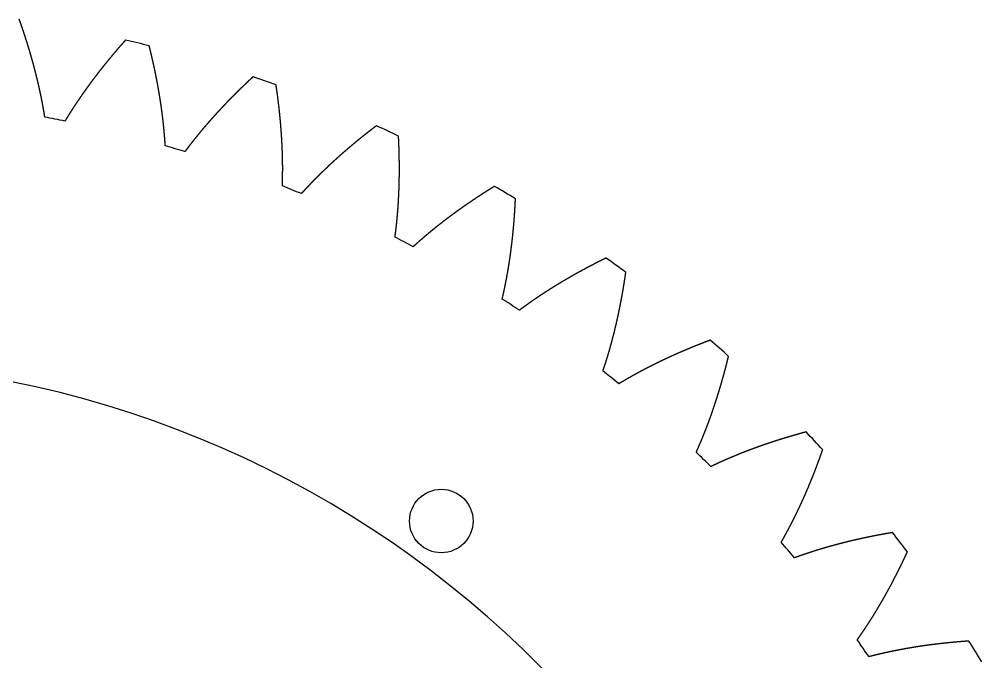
# Model space of a CAD drawing. Header units: millimetres. Extents: x 152 to 351, y -137 to 85.
# Drawn here: x 294.92 to 341.88, y 53 to 84.36 of the extents above; entities that cross this region are included whole.
import ezdxf

# ---------------------------------------------------------------- set-up
doc = ezdxf.new("R2010")
doc.units = ezdxf.units.MM
doc.header["$MEASUREMENT"] = 0

msp = doc.modelspace()

# ---------------------------------------------------------------- linework, layer by layer
msp.add_circle((315.509, 59.869), 1.55)
msp.add_circle((315.509, 59.869), 1.55)
for centre, radius, start, end in [((284.651, 18.155), 67, 75.6454, 76.66229), ((284.651, 18.155), 67, 75.6454, 76.66229), ((284.651, 18.155), 67, 70.10694, 71.12383), ((284.651, 18.155), 67, 70.10694, 71.12383), ((284.651, 18.155), 62.5, 78.46467, 79.38148), ((284.651, 18.155), 62.5, 78.46467, 79.38148), ((284.651, 18.155), 67, 64.56848, 65.58537), ((284.651, 18.155), 67, 64.56848, 65.58537), ((284.651, 18.155), 62.5, 72.92621, 73.84302), ((284.651, 18.155), 62.5, 72.92621, 73.84302), ((284.651, 18.155), 62.5, 67.38775, 68.30456), ((284.651, 18.155), 62.5, 67.38775, 68.30456), ((284.651, 18.155), 67, 59.03002, 60.04691), ((284.651, 18.155), 67, 59.03002, 60.04691), ((284.651, 18.155), 62.5, 61.84929, 62.7661), ((284.651, 18.155), 62.5, 61.84929, 62.7661), ((284.651, 18.155), 67, 53.49156, 54.50844), ((284.651, 18.155), 67, 53.49156, 54.50844), ((284.651, 18.155), 62.5, 56.31082, 57.22764), ((284.651, 18.155), 62.5, 56.31082, 57.22764), ((284.651, 18.155), 67, 47.95309, 48.96998), ((284.651, 18.155), 67, 47.95309, 48.96998), ((284.651, 17.395), 50.25, 4.8012, 180.7351), ((284.651, 17.395), 50.25, 4.8012, 180.7351), ((284.651, 18.155), 62.5, 50.77236, 51.68918), ((284.651, 18.155), 62.5, 50.77236, 51.68918), ((284.651, 18.155), 67, 42.41463, 43.43152), ((284.651, 18.155), 67, 42.41463, 43.43152), ((284.651, 18.155), 62.5, 45.2339, 46.15072), ((284.651, 18.155), 62.5, 45.2339, 46.15072), ((284.651, 18.155), 67, 36.87617, 37.89306), ((284.651, 18.155), 67, 36.87617, 37.89306), ((284.651, 18.155), 62.5, 39.69544, 40.61225), ((284.651, 18.155), 62.5, 39.69544, 40.61225), ((284.651, 18.155), 62.5, 34.15698, 35.07379), ((284.651, 18.155), 62.5, 34.15698, 35.07379), ((284.651, 18.155), 67, 31.33771, 32.3546), ((284.651, 18.155), 67, 31.33771, 32.3546)]:
    msp.add_arc(centre, radius, start, end)
for points in [[(296.167, 79.585), (296.164, 79.606), (296.157, 79.648), (296.147, 79.712), (296.133, 79.797), (296.115, 79.903), (296.097, 80.009), (296.078, 80.116), (296.058, 80.222), (296.038, 80.328), (296.017, 80.434), (295.996, 80.541), (295.974, 80.647), (295.952, 80.753), (295.929, 80.859), (295.906, 80.966), (295.882, 81.072), (295.858, 81.178), (295.834, 81.285), (295.808, 81.391), (295.783, 81.497), (295.757, 81.604), (295.73, 81.71), (295.703, 81.816), (295.675, 81.923), (295.647, 82.029), (295.619, 82.135), (295.59, 82.241), (295.561, 82.348), (295.531, 82.454), (295.501, 82.56), (295.47, 82.666), (295.439, 82.773), (295.407, 82.879), (295.375, 82.985), (295.342, 83.091), (295.31, 83.197), (295.276, 83.303), (295.242, 83.41), (295.208, 83.516), (295.174, 83.622), (295.138, 83.728), (295.103, 83.834), (295.067, 83.94), (295.031, 84.046), (294.994, 84.152), (294.964, 84.236), (294.942, 84.3), (294.927, 84.342), (294.919, 84.363)], [(296.167, 79.585), (296.164, 79.606), (296.157, 79.648), (296.147, 79.712), (296.133, 79.797), (296.115, 79.903), (296.097, 80.009), (296.078, 80.116), (296.058, 80.222), (296.038, 80.328), (296.017, 80.434), (295.996, 80.541), (295.974, 80.647), (295.952, 80.753), (295.929, 80.859), (295.906, 80.966), (295.882, 81.072), (295.858, 81.178), (295.834, 81.285), (295.808, 81.391), (295.783, 81.497), (295.757, 81.604), (295.73, 81.71), (295.703, 81.816), (295.675, 81.923), (295.647, 82.029), (295.619, 82.135), (295.59, 82.241), (295.561, 82.348), (295.531, 82.454), (295.501, 82.56), (295.47, 82.666), (295.439, 82.773), (295.407, 82.879), (295.375, 82.985), (295.342, 83.091), (295.31, 83.197), (295.276, 83.303), (295.242, 83.41), (295.208, 83.516), (295.174, 83.622), (295.138, 83.728), (295.103, 83.834), (295.067, 83.94), (295.031, 84.046), (294.994, 84.152), (294.964, 84.236), (294.942, 84.3), (294.927, 84.342), (294.919, 84.363)], [(300.107, 83.348), (300.092, 83.331), (300.062, 83.298), (300.017, 83.247), (299.958, 83.18), (299.884, 83.096), (299.81, 83.011), (299.737, 82.927), (299.664, 82.842), (299.592, 82.757), (299.52, 82.672), (299.448, 82.586), (299.377, 82.501), (299.306, 82.415), (299.235, 82.329), (299.165, 82.243), (299.095, 82.157), (299.026, 82.07), (298.957, 81.984), (298.888, 81.897), (298.82, 81.81), (298.753, 81.723), (298.685, 81.635), (298.619, 81.548), (298.552, 81.46), (298.486, 81.372), (298.42, 81.284), (298.355, 81.196), (298.291, 81.107), (298.226, 81.019), (298.162, 80.93), (298.099, 80.841), (298.036, 80.752), (297.974, 80.663), (297.912, 80.573), (297.85, 80.483), (297.789, 80.393), (297.728, 80.303), (297.668, 80.213), (297.608, 80.123), (297.549, 80.032), (297.49, 79.941), (297.432, 79.85), (297.374, 79.759), (297.317, 79.668), (297.261, 79.576), (297.216, 79.503), (297.182, 79.448), (297.16, 79.411), (297.149, 79.393)], [(300.107, 83.348), (300.092, 83.331), (300.062, 83.298), (300.017, 83.247), (299.958, 83.18), (299.884, 83.096), (299.81, 83.011), (299.737, 82.927), (299.664, 82.842), (299.592, 82.757), (299.52, 82.672), (299.448, 82.586), (299.377, 82.501), (299.306, 82.415), (299.235, 82.329), (299.165, 82.243), (299.095, 82.157), (299.026, 82.07), (298.957, 81.984), (298.888, 81.897), (298.82, 81.81), (298.753, 81.723), (298.685, 81.635), (298.619, 81.548), (298.552, 81.46), (298.486, 81.372), (298.42, 81.284), (298.355, 81.196), (298.291, 81.107), (298.226, 81.019), (298.162, 80.93), (298.099, 80.841), (298.036, 80.752), (297.974, 80.663), (297.912, 80.573), (297.85, 80.483), (297.789, 80.393), (297.728, 80.303), (297.668, 80.213), (297.608, 80.123), (297.549, 80.032), (297.49, 79.941), (297.432, 79.85), (297.374, 79.759), (297.317, 79.668), (297.261, 79.576), (297.216, 79.503), (297.182, 79.448), (297.16, 79.411), (297.149, 79.393)], [(302.042, 78.186), (302.041, 78.208), (302.039, 78.251), (302.035, 78.315), (302.029, 78.401), (302.021, 78.508), (302.013, 78.616), (302.004, 78.723), (301.995, 78.831), (301.985, 78.939), (301.975, 79.046), (301.964, 79.154), (301.953, 79.262), (301.941, 79.37), (301.929, 79.478), (301.916, 79.586), (301.902, 79.694), (301.889, 79.802), (301.874, 79.911), (301.859, 80.019), (301.844, 80.127), (301.828, 80.235), (301.812, 80.344), (301.796, 80.452), (301.778, 80.561), (301.761, 80.669), (301.743, 80.778), (301.724, 80.886), (301.705, 80.995), (301.686, 81.104), (301.666, 81.212), (301.646, 81.321), (301.625, 81.43), (301.604, 81.539), (301.582, 81.647), (301.56, 81.756), (301.537, 81.865), (301.514, 81.974), (301.491, 82.083), (301.467, 82.192), (301.443, 82.3), (301.418, 82.409), (301.393, 82.518), (301.368, 82.627), (301.342, 82.736), (301.315, 82.845), (301.294, 82.932), (301.278, 82.998), (301.267, 83.041), (301.261, 83.063)], [(302.042, 78.186), (302.041, 78.208), (302.039, 78.251), (302.035, 78.315), (302.029, 78.401), (302.021, 78.508), (302.013, 78.616), (302.004, 78.723), (301.995, 78.831), (301.985, 78.939), (301.975, 79.046), (301.964, 79.154), (301.953, 79.262), (301.941, 79.37), (301.929, 79.478), (301.916, 79.586), (301.902, 79.694), (301.889, 79.802), (301.874, 79.911), (301.859, 80.019), (301.844, 80.127), (301.828, 80.235), (301.812, 80.344), (301.796, 80.452), (301.778, 80.561), (301.761, 80.669), (301.743, 80.778), (301.724, 80.886), (301.705, 80.995), (301.686, 81.104), (301.666, 81.212), (301.646, 81.321), (301.625, 81.43), (301.604, 81.539), (301.582, 81.647), (301.56, 81.756), (301.537, 81.865), (301.514, 81.974), (301.491, 82.083), (301.467, 82.192), (301.443, 82.3), (301.418, 82.409), (301.393, 82.518), (301.368, 82.627), (301.342, 82.736), (301.315, 82.845), (301.294, 82.932), (301.278, 82.998), (301.267, 83.041), (301.261, 83.063)], [(306.327, 81.552), (306.31, 81.536), (306.277, 81.506), (306.228, 81.46), (306.162, 81.399), (306.08, 81.322), (305.999, 81.245), (305.918, 81.168), (305.837, 81.091), (305.757, 81.013), (305.677, 80.935), (305.597, 80.857), (305.518, 80.779), (305.439, 80.701), (305.361, 80.622), (305.283, 80.543), (305.205, 80.464), (305.128, 80.385), (305.051, 80.305), (304.974, 80.225), (304.898, 80.145), (304.822, 80.065), (304.747, 79.984), (304.672, 79.904), (304.597, 79.823), (304.523, 79.742), (304.449, 79.66), (304.376, 79.579), (304.303, 79.497), (304.23, 79.415), (304.158, 79.333), (304.086, 79.25), (304.015, 79.168), (303.944, 79.085), (303.874, 79.002), (303.804, 78.918), (303.734, 78.835), (303.665, 78.751), (303.597, 78.667), (303.529, 78.583), (303.461, 78.498), (303.394, 78.414), (303.327, 78.329), (303.261, 78.244), (303.195, 78.158), (303.13, 78.072), (303.078, 78.004), (303.039, 77.952), (303.014, 77.918), (303.001, 77.9)], [(306.327, 81.552), (306.31, 81.536), (306.277, 81.506), (306.228, 81.46), (306.162, 81.399), (306.08, 81.322), (305.999, 81.245), (305.918, 81.168), (305.837, 81.091), (305.757, 81.013), (305.677, 80.935), (305.597, 80.857), (305.518, 80.779), (305.439, 80.701), (305.361, 80.622), (305.283, 80.543), (305.205, 80.464), (305.128, 80.385), (305.051, 80.305), (304.974, 80.225), (304.898, 80.145), (304.822, 80.065), (304.747, 79.984), (304.672, 79.904), (304.597, 79.823), (304.523, 79.742), (304.449, 79.66), (304.376, 79.579), (304.303, 79.497), (304.23, 79.415), (304.158, 79.333), (304.086, 79.25), (304.015, 79.168), (303.944, 79.085), (303.874, 79.002), (303.804, 78.918), (303.734, 78.835), (303.665, 78.751), (303.597, 78.667), (303.529, 78.583), (303.461, 78.498), (303.394, 78.414), (303.327, 78.329), (303.261, 78.244), (303.195, 78.158), (303.13, 78.072), (303.078, 78.004), (303.039, 77.952), (303.014, 77.918), (303.001, 77.9)], [(307.755, 76.228), (307.756, 76.249), (307.757, 76.292), (307.76, 76.356), (307.762, 76.442), (307.765, 76.55), (307.767, 76.658), (307.769, 76.766), (307.77, 76.874), (307.771, 76.982), (307.771, 77.09), (307.771, 77.199), (307.77, 77.307), (307.768, 77.416), (307.766, 77.524), (307.764, 77.633), (307.761, 77.742), (307.758, 77.851), (307.754, 77.96), (307.75, 78.069), (307.745, 78.178), (307.74, 78.288), (307.734, 78.397), (307.728, 78.507), (307.721, 78.616), (307.714, 78.726), (307.707, 78.836), (307.699, 78.946), (307.69, 79.056), (307.682, 79.166), (307.672, 79.276), (307.663, 79.386), (307.652, 79.496), (307.642, 79.606), (307.631, 79.717), (307.619, 79.827), (307.607, 79.938), (307.595, 80.048), (307.582, 80.159), (307.569, 80.27), (307.555, 80.38), (307.541, 80.491), (307.527, 80.602), (307.512, 80.713), (307.497, 80.824), (307.481, 80.935), (307.468, 81.024), (307.458, 81.09), (307.452, 81.135), (307.448, 81.157)], [(307.755, 76.228), (307.756, 76.249), (307.757, 76.292), (307.76, 76.356), (307.762, 76.442), (307.765, 76.55), (307.767, 76.658), (307.769, 76.766), (307.77, 76.874), (307.771, 76.982), (307.771, 77.09), (307.771, 77.199), (307.77, 77.307), (307.768, 77.416), (307.766, 77.524), (307.764, 77.633), (307.761, 77.742), (307.758, 77.851), (307.754, 77.96), (307.75, 78.069), (307.745, 78.178), (307.74, 78.288), (307.734, 78.397), (307.728, 78.507), (307.721, 78.616), (307.714, 78.726), (307.707, 78.836), (307.699, 78.946), (307.69, 79.056), (307.682, 79.166), (307.672, 79.276), (307.663, 79.386), (307.652, 79.496), (307.642, 79.606), (307.631, 79.717), (307.619, 79.827), (307.607, 79.938), (307.595, 80.048), (307.582, 80.159), (307.569, 80.27), (307.555, 80.38), (307.541, 80.491), (307.527, 80.602), (307.512, 80.713), (307.497, 80.824), (307.481, 80.935), (307.468, 81.024), (307.458, 81.09), (307.452, 81.135), (307.448, 81.157)], [(312.344, 79.164), (312.326, 79.15), (312.29, 79.123), (312.237, 79.082), (312.166, 79.028), (312.077, 78.959), (311.988, 78.89), (311.9, 78.821), (311.812, 78.752), (311.725, 78.683), (311.638, 78.613), (311.551, 78.543), (311.465, 78.473), (311.379, 78.402), (311.293, 78.331), (311.208, 78.26), (311.123, 78.189), (311.038, 78.118), (310.954, 78.046), (310.87, 77.974), (310.786, 77.902), (310.703, 77.829), (310.62, 77.756), (310.538, 77.683), (310.456, 77.61), (310.374, 77.536), (310.293, 77.463), (310.212, 77.388), (310.131, 77.314), (310.051, 77.239), (309.971, 77.165), (309.892, 77.089), (309.813, 77.014), (309.735, 76.938), (309.657, 76.862), (309.579, 76.786), (309.502, 76.71), (309.425, 76.633), (309.349, 76.556), (309.273, 76.479), (309.197, 76.401), (309.122, 76.323), (309.047, 76.245), (308.973, 76.167), (308.9, 76.088), (308.826, 76.009), (308.768, 75.946), (308.725, 75.898), (308.696, 75.866), (308.681, 75.85)], [(312.344, 79.164), (312.326, 79.15), (312.29, 79.123), (312.237, 79.082), (312.166, 79.028), (312.077, 78.959), (311.988, 78.89), (311.9, 78.821), (311.812, 78.752), (311.725, 78.683), (311.638, 78.613), (311.551, 78.543), (311.465, 78.473), (311.379, 78.402), (311.293, 78.331), (311.208, 78.26), (311.123, 78.189), (311.038, 78.118), (310.954, 78.046), (310.87, 77.974), (310.786, 77.902), (310.703, 77.829), (310.62, 77.756), (310.538, 77.683), (310.456, 77.61), (310.374, 77.536), (310.293, 77.463), (310.212, 77.388), (310.131, 77.314), (310.051, 77.239), (309.971, 77.165), (309.892, 77.089), (309.813, 77.014), (309.735, 76.938), (309.657, 76.862), (309.579, 76.786), (309.502, 76.71), (309.425, 76.633), (309.349, 76.556), (309.273, 76.479), (309.197, 76.401), (309.122, 76.323), (309.047, 76.245), (308.973, 76.167), (308.9, 76.088), (308.826, 76.009), (308.768, 75.946), (308.725, 75.898), (308.696, 75.866), (308.681, 75.85)], [(313.252, 73.727), (313.255, 73.748), (313.261, 73.79), (313.269, 73.854), (313.28, 73.94), (313.293, 74.047), (313.306, 74.154), (313.318, 74.261), (313.329, 74.368), (313.34, 74.476), (313.351, 74.584), (313.361, 74.691), (313.371, 74.8), (313.38, 74.908), (313.388, 75.016), (313.397, 75.125), (313.404, 75.233), (313.412, 75.342), (313.418, 75.451), (313.425, 75.56), (313.43, 75.669), (313.436, 75.779), (313.441, 75.888), (313.445, 75.998), (313.449, 76.107), (313.453, 76.217), (313.456, 76.327), (313.458, 76.437), (313.461, 76.548), (313.462, 76.658), (313.464, 76.768), (313.465, 76.879), (313.465, 76.99), (313.465, 77.101), (313.465, 77.211), (313.464, 77.323), (313.463, 77.434), (313.461, 77.545), (313.459, 77.656), (313.457, 77.768), (313.454, 77.879), (313.451, 77.991), (313.447, 78.103), (313.443, 78.214), (313.439, 78.326), (313.434, 78.438), (313.429, 78.528), (313.426, 78.595), (313.424, 78.64), (313.423, 78.663)], [(313.252, 73.727), (313.255, 73.748), (313.261, 73.79), (313.269, 73.854), (313.28, 73.94), (313.293, 74.047), (313.306, 74.154), (313.318, 74.261), (313.329, 74.368), (313.34, 74.476), (313.351, 74.584), (313.361, 74.691), (313.371, 74.8), (313.38, 74.908), (313.388, 75.016), (313.397, 75.125), (313.404, 75.233), (313.412, 75.342), (313.418, 75.451), (313.425, 75.56), (313.43, 75.669), (313.436, 75.779), (313.441, 75.888), (313.445, 75.998), (313.449, 76.107), (313.453, 76.217), (313.456, 76.327), (313.458, 76.437), (313.461, 76.548), (313.462, 76.658), (313.464, 76.768), (313.465, 76.879), (313.465, 76.99), (313.465, 77.101), (313.465, 77.211), (313.464, 77.323), (313.463, 77.434), (313.461, 77.545), (313.459, 77.656), (313.457, 77.768), (313.454, 77.879), (313.451, 77.991), (313.447, 78.103), (313.443, 78.214), (313.439, 78.326), (313.434, 78.438), (313.429, 78.528), (313.426, 78.595), (313.424, 78.64), (313.423, 78.663)], [(318.103, 76.206), (318.084, 76.194), (318.046, 76.171), (317.988, 76.135), (317.912, 76.088), (317.817, 76.028), (317.722, 75.968), (317.628, 75.908), (317.534, 75.848), (317.44, 75.787), (317.347, 75.726), (317.254, 75.665), (317.161, 75.603), (317.069, 75.541), (316.976, 75.479), (316.885, 75.417), (316.793, 75.354), (316.702, 75.291), (316.611, 75.228), (316.521, 75.164), (316.431, 75.1), (316.341, 75.036), (316.251, 74.972), (316.162, 74.907), (316.073, 74.842), (315.985, 74.776), (315.897, 74.711), (315.809, 74.645), (315.722, 74.579), (315.635, 74.512), (315.549, 74.445), (315.462, 74.378), (315.376, 74.311), (315.291, 74.243), (315.206, 74.175), (315.121, 74.107), (315.037, 74.038), (314.953, 73.969), (314.87, 73.9), (314.787, 73.83), (314.704, 73.76), (314.622, 73.69), (314.54, 73.619), (314.459, 73.549), (314.378, 73.477), (314.297, 73.406), (314.233, 73.348), (314.185, 73.305), (314.153, 73.276), (314.138, 73.262)], [(318.103, 76.206), (318.084, 76.194), (318.046, 76.171), (317.988, 76.135), (317.912, 76.088), (317.817, 76.028), (317.722, 75.968), (317.628, 75.908), (317.534, 75.848), (317.44, 75.787), (317.347, 75.726), (317.254, 75.665), (317.161, 75.603), (317.069, 75.541), (316.976, 75.479), (316.885, 75.417), (316.793, 75.354), (316.702, 75.291), (316.611, 75.228), (316.521, 75.164), (316.431, 75.1), (316.341, 75.036), (316.251, 74.972), (316.162, 74.907), (316.073, 74.842), (315.985, 74.776), (315.897, 74.711), (315.809, 74.645), (315.722, 74.579), (315.635, 74.512), (315.549, 74.445), (315.462, 74.378), (315.376, 74.311), (315.291, 74.243), (315.206, 74.175), (315.121, 74.107), (315.037, 74.038), (314.953, 73.969), (314.87, 73.9), (314.787, 73.83), (314.704, 73.76), (314.622, 73.69), (314.54, 73.619), (314.459, 73.549), (314.378, 73.477), (314.297, 73.406), (314.233, 73.348), (314.185, 73.305), (314.153, 73.276), (314.138, 73.262)], [(318.482, 70.707), (318.487, 70.728), (318.497, 70.769), (318.511, 70.832), (318.53, 70.916), (318.554, 71.021), (318.577, 71.127), (318.599, 71.232), (318.621, 71.338), (318.642, 71.444), (318.663, 71.55), (318.684, 71.657), (318.704, 71.763), (318.723, 71.87), (318.742, 71.977), (318.761, 72.084), (318.779, 72.192), (318.797, 72.299), (318.814, 72.407), (318.831, 72.515), (318.847, 72.623), (318.863, 72.731), (318.878, 72.84), (318.893, 72.949), (318.908, 73.057), (318.922, 73.166), (318.936, 73.276), (318.949, 73.385), (318.962, 73.494), (318.974, 73.604), (318.986, 73.714), (318.998, 73.824), (319.009, 73.934), (319.02, 74.044), (319.03, 74.155), (319.04, 74.265), (319.05, 74.376), (319.059, 74.487), (319.068, 74.598), (319.076, 74.709), (319.084, 74.82), (319.091, 74.932), (319.098, 75.043), (319.105, 75.155), (319.112, 75.267), (319.117, 75.379), (319.122, 75.469), (319.125, 75.536), (319.127, 75.581), (319.128, 75.603)], [(318.482, 70.707), (318.487, 70.728), (318.497, 70.769), (318.511, 70.832), (318.53, 70.916), (318.554, 71.021), (318.577, 71.127), (318.599, 71.232), (318.621, 71.338), (318.642, 71.444), (318.663, 71.55), (318.684, 71.657), (318.704, 71.763), (318.723, 71.87), (318.742, 71.977), (318.761, 72.084), (318.779, 72.192), (318.797, 72.299), (318.814, 72.407), (318.831, 72.515), (318.847, 72.623), (318.863, 72.731), (318.878, 72.84), (318.893, 72.949), (318.908, 73.057), (318.922, 73.166), (318.936, 73.276), (318.949, 73.385), (318.962, 73.494), (318.974, 73.604), (318.986, 73.714), (318.998, 73.824), (319.009, 73.934), (319.02, 74.044), (319.03, 74.155), (319.04, 74.265), (319.05, 74.376), (319.059, 74.487), (319.068, 74.598), (319.076, 74.709), (319.084, 74.82), (319.091, 74.932), (319.098, 75.043), (319.105, 75.155), (319.112, 75.267), (319.117, 75.379), (319.122, 75.469), (319.125, 75.536), (319.127, 75.581), (319.128, 75.603)], [(323.55, 72.706), (323.529, 72.697), (323.489, 72.677), (323.429, 72.647), (323.348, 72.607), (323.248, 72.557), (323.148, 72.507), (323.048, 72.456), (322.949, 72.405), (322.85, 72.353), (322.751, 72.302), (322.652, 72.25), (322.554, 72.197), (322.456, 72.145), (322.358, 72.092), (322.261, 72.038), (322.164, 71.985), (322.067, 71.931), (321.97, 71.877), (321.874, 71.822), (321.778, 71.767), (321.683, 71.712), (321.587, 71.656), (321.492, 71.601), (321.398, 71.544), (321.304, 71.488), (321.21, 71.431), (321.116, 71.374), (321.023, 71.316), (320.93, 71.259), (320.837, 71.2), (320.745, 71.142), (320.653, 71.083), (320.561, 71.024), (320.47, 70.964), (320.379, 70.905), (320.289, 70.844), (320.199, 70.784), (320.109, 70.723), (320.019, 70.662), (319.93, 70.6), (319.842, 70.538), (319.754, 70.476), (319.666, 70.413), (319.578, 70.35), (319.491, 70.287), (319.422, 70.236), (319.37, 70.197), (319.336, 70.172), (319.319, 70.159)], [(323.55, 72.706), (323.529, 72.697), (323.489, 72.677), (323.429, 72.647), (323.348, 72.607), (323.248, 72.557), (323.148, 72.507), (323.048, 72.456), (322.949, 72.405), (322.85, 72.353), (322.751, 72.302), (322.652, 72.25), (322.554, 72.197), (322.456, 72.145), (322.358, 72.092), (322.261, 72.038), (322.164, 71.985), (322.067, 71.931), (321.97, 71.877), (321.874, 71.822), (321.778, 71.767), (321.683, 71.712), (321.587, 71.656), (321.492, 71.601), (321.398, 71.544), (321.304, 71.488), (321.21, 71.431), (321.116, 71.374), (321.023, 71.316), (320.93, 71.259), (320.837, 71.2), (320.745, 71.142), (320.653, 71.083), (320.561, 71.024), (320.47, 70.964), (320.379, 70.905), (320.289, 70.844), (320.199, 70.784), (320.109, 70.723), (320.019, 70.662), (319.93, 70.6), (319.842, 70.538), (319.754, 70.476), (319.666, 70.413), (319.578, 70.35), (319.491, 70.287), (319.422, 70.236), (319.37, 70.197), (319.336, 70.172), (319.319, 70.159)], [(323.396, 67.196), (323.403, 67.217), (323.417, 67.257), (323.437, 67.318), (323.464, 67.4), (323.498, 67.502), (323.531, 67.605), (323.563, 67.708), (323.595, 67.811), (323.627, 67.915), (323.658, 68.018), (323.688, 68.122), (323.719, 68.226), (323.748, 68.331), (323.778, 68.435), (323.806, 68.54), (323.835, 68.646), (323.863, 68.751), (323.89, 68.857), (323.918, 68.962), (323.944, 69.068), (323.971, 69.175), (323.996, 69.281), (324.022, 69.388), (324.047, 69.495), (324.071, 69.602), (324.096, 69.709), (324.119, 69.817), (324.143, 69.925), (324.166, 70.033), (324.188, 70.141), (324.21, 70.249), (324.232, 70.358), (324.254, 70.466), (324.275, 70.575), (324.295, 70.684), (324.315, 70.794), (324.335, 70.903), (324.354, 71.013), (324.373, 71.123), (324.392, 71.233), (324.41, 71.343), (324.428, 71.453), (324.446, 71.564), (324.463, 71.674), (324.479, 71.785), (324.493, 71.874), (324.502, 71.941), (324.508, 71.985), (324.512, 72.008)], [(323.396, 67.196), (323.403, 67.217), (323.417, 67.257), (323.437, 67.318), (323.464, 67.4), (323.498, 67.502), (323.531, 67.605), (323.563, 67.708), (323.595, 67.811), (323.627, 67.915), (323.658, 68.018), (323.688, 68.122), (323.719, 68.226), (323.748, 68.331), (323.778, 68.435), (323.806, 68.54), (323.835, 68.646), (323.863, 68.751), (323.89, 68.857), (323.918, 68.962), (323.944, 69.068), (323.971, 69.175), (323.996, 69.281), (324.022, 69.388), (324.047, 69.495), (324.071, 69.602), (324.096, 69.709), (324.119, 69.817), (324.143, 69.925), (324.166, 70.033), (324.188, 70.141), (324.21, 70.249), (324.232, 70.358), (324.254, 70.466), (324.275, 70.575), (324.295, 70.684), (324.315, 70.794), (324.335, 70.903), (324.354, 71.013), (324.373, 71.123), (324.392, 71.233), (324.41, 71.343), (324.428, 71.453), (324.446, 71.564), (324.463, 71.674), (324.479, 71.785), (324.493, 71.874), (324.502, 71.941), (324.508, 71.985), (324.512, 72.008)], [(328.633, 68.697), (328.612, 68.69), (328.57, 68.674), (328.507, 68.65), (328.423, 68.618), (328.318, 68.578), (328.214, 68.537), (328.11, 68.496), (328.006, 68.455), (327.902, 68.414), (327.799, 68.372), (327.696, 68.329), (327.593, 68.287), (327.49, 68.244), (327.388, 68.201), (327.286, 68.157), (327.184, 68.113), (327.082, 68.069), (326.981, 68.024), (326.88, 67.979), (326.779, 67.934), (326.679, 67.888), (326.579, 67.842), (326.479, 67.795), (326.379, 67.749), (326.28, 67.701), (326.181, 67.654), (326.082, 67.606), (325.984, 67.558), (325.886, 67.509), (325.788, 67.46), (325.69, 67.411), (325.593, 67.361), (325.496, 67.311), (325.4, 67.261), (325.303, 67.21), (325.208, 67.159), (325.112, 67.107), (325.017, 67.055), (324.922, 67.003), (324.827, 66.95), (324.733, 66.897), (324.639, 66.844), (324.546, 66.79), (324.453, 66.735), (324.36, 66.681), (324.286, 66.637), (324.231, 66.603), (324.194, 66.581), (324.176, 66.57)], [(328.633, 68.697), (328.612, 68.69), (328.57, 68.674), (328.507, 68.65), (328.423, 68.618), (328.318, 68.578), (328.214, 68.537), (328.11, 68.496), (328.006, 68.455), (327.902, 68.414), (327.799, 68.372), (327.696, 68.329), (327.593, 68.287), (327.49, 68.244), (327.388, 68.201), (327.286, 68.157), (327.184, 68.113), (327.082, 68.069), (326.981, 68.024), (326.88, 67.979), (326.779, 67.934), (326.679, 67.888), (326.579, 67.842), (326.479, 67.795), (326.379, 67.749), (326.28, 67.701), (326.181, 67.654), (326.082, 67.606), (325.984, 67.558), (325.886, 67.509), (325.788, 67.46), (325.69, 67.411), (325.593, 67.361), (325.496, 67.311), (325.4, 67.261), (325.303, 67.21), (325.208, 67.159), (325.112, 67.107), (325.017, 67.055), (324.922, 67.003), (324.827, 66.95), (324.733, 66.897), (324.639, 66.844), (324.546, 66.79), (324.453, 66.735), (324.36, 66.681), (324.286, 66.637), (324.231, 66.603), (324.194, 66.581), (324.176, 66.57)], [(327.948, 63.228), (327.957, 63.247), (327.975, 63.287), (328.001, 63.345), (328.036, 63.424), (328.079, 63.523), (328.122, 63.622), (328.164, 63.721), (328.206, 63.821), (328.247, 63.92), (328.288, 64.021), (328.329, 64.121), (328.369, 64.222), (328.408, 64.323), (328.448, 64.424), (328.487, 64.526), (328.525, 64.628), (328.563, 64.73), (328.601, 64.833), (328.638, 64.935), (328.675, 65.038), (328.711, 65.142), (328.747, 65.245), (328.783, 65.349), (328.818, 65.453), (328.853, 65.557), (328.887, 65.662), (328.921, 65.766), (328.955, 65.871), (328.988, 65.977), (329.021, 66.082), (329.054, 66.188), (329.086, 66.294), (329.117, 66.4), (329.149, 66.506), (329.18, 66.613), (329.21, 66.72), (329.241, 66.827), (329.271, 66.934), (329.3, 67.042), (329.329, 67.149), (329.358, 67.257), (329.387, 67.365), (329.415, 67.474), (329.442, 67.582), (329.47, 67.691), (329.491, 67.778), (329.507, 67.843), (329.518, 67.887), (329.523, 67.909)], [(327.948, 63.228), (327.957, 63.247), (327.975, 63.287), (328.001, 63.345), (328.036, 63.424), (328.079, 63.523), (328.122, 63.622), (328.164, 63.721), (328.206, 63.821), (328.247, 63.92), (328.288, 64.021), (328.329, 64.121), (328.369, 64.222), (328.408, 64.323), (328.448, 64.424), (328.487, 64.526), (328.525, 64.628), (328.563, 64.73), (328.601, 64.833), (328.638, 64.935), (328.675, 65.038), (328.711, 65.142), (328.747, 65.245), (328.783, 65.349), (328.818, 65.453), (328.853, 65.557), (328.887, 65.662), (328.921, 65.766), (328.955, 65.871), (328.988, 65.977), (329.021, 66.082), (329.054, 66.188), (329.086, 66.294), (329.117, 66.4), (329.149, 66.506), (329.18, 66.613), (329.21, 66.72), (329.241, 66.827), (329.271, 66.934), (329.3, 67.042), (329.329, 67.149), (329.358, 67.257), (329.387, 67.365), (329.415, 67.474), (329.442, 67.582), (329.47, 67.691), (329.491, 67.778), (329.507, 67.843), (329.518, 67.887), (329.523, 67.909)], [(333.306, 64.217), (333.284, 64.211), (333.241, 64.199), (333.176, 64.182), (333.089, 64.158), (332.981, 64.128), (332.873, 64.098), (332.765, 64.067), (332.658, 64.036), (332.551, 64.005), (332.444, 63.973), (332.337, 63.941), (332.231, 63.908), (332.124, 63.875), (332.018, 63.842), (331.912, 63.809), (331.807, 63.775), (331.702, 63.74), (331.596, 63.706), (331.492, 63.671), (331.387, 63.635), (331.282, 63.599), (331.178, 63.563), (331.074, 63.527), (330.971, 63.49), (330.867, 63.452), (330.764, 63.415), (330.661, 63.376), (330.559, 63.338), (330.456, 63.299), (330.354, 63.26), (330.253, 63.22), (330.151, 63.18), (330.05, 63.14), (329.949, 63.099), (329.848, 63.057), (329.748, 63.016), (329.648, 62.974), (329.548, 62.931), (329.448, 62.888), (329.349, 62.845), (329.25, 62.801), (329.152, 62.757), (329.054, 62.712), (328.956, 62.667), (328.858, 62.622), (328.78, 62.585), (328.722, 62.557), (328.683, 62.539), (328.664, 62.529)], [(333.306, 64.217), (333.284, 64.211), (333.241, 64.199), (333.176, 64.182), (333.089, 64.158), (332.981, 64.128), (332.873, 64.098), (332.765, 64.067), (332.658, 64.036), (332.551, 64.005), (332.444, 63.973), (332.337, 63.941), (332.231, 63.908), (332.124, 63.875), (332.018, 63.842), (331.912, 63.809), (331.807, 63.775), (331.702, 63.74), (331.596, 63.706), (331.492, 63.671), (331.387, 63.635), (331.282, 63.599), (331.178, 63.563), (331.074, 63.527), (330.971, 63.49), (330.867, 63.452), (330.764, 63.415), (330.661, 63.376), (330.559, 63.338), (330.456, 63.299), (330.354, 63.26), (330.253, 63.22), (330.151, 63.18), (330.05, 63.14), (329.949, 63.099), (329.848, 63.057), (329.748, 63.016), (329.648, 62.974), (329.548, 62.931), (329.448, 62.888), (329.349, 62.845), (329.25, 62.801), (329.152, 62.757), (329.054, 62.712), (328.956, 62.667), (328.858, 62.622), (328.78, 62.585), (328.722, 62.557), (328.683, 62.539), (328.664, 62.529)], [(332.096, 58.839), (332.107, 58.857), (332.128, 58.894), (332.16, 58.95), (332.203, 59.025), (332.255, 59.119), (332.307, 59.214), (332.359, 59.309), (332.41, 59.404), (332.461, 59.499), (332.511, 59.595), (332.561, 59.691), (332.611, 59.788), (332.66, 59.884), (332.709, 59.981), (332.757, 60.079), (332.805, 60.177), (332.853, 60.275), (332.9, 60.373), (332.947, 60.472), (332.994, 60.571), (333.04, 60.67), (333.086, 60.769), (333.132, 60.869), (333.177, 60.969), (333.221, 61.07), (333.266, 61.17), (333.31, 61.271), (333.353, 61.373), (333.397, 61.474), (333.44, 61.576), (333.482, 61.678), (333.524, 61.78), (333.566, 61.883), (333.608, 61.986), (333.649, 62.089), (333.69, 62.192), (333.73, 62.296), (333.77, 62.4), (333.81, 62.504), (333.849, 62.608), (333.888, 62.713), (333.927, 62.818), (333.966, 62.923), (334.004, 63.028), (334.041, 63.134), (334.071, 63.219), (334.093, 63.282), (334.108, 63.325), (334.116, 63.346)], [(332.096, 58.839), (332.107, 58.857), (332.128, 58.894), (332.16, 58.95), (332.203, 59.025), (332.255, 59.119), (332.307, 59.214), (332.359, 59.309), (332.41, 59.404), (332.461, 59.499), (332.511, 59.595), (332.561, 59.691), (332.611, 59.788), (332.66, 59.884), (332.709, 59.981), (332.757, 60.079), (332.805, 60.177), (332.853, 60.275), (332.9, 60.373), (332.947, 60.472), (332.994, 60.571), (333.04, 60.67), (333.086, 60.769), (333.132, 60.869), (333.177, 60.969), (333.221, 61.07), (333.266, 61.17), (333.31, 61.271), (333.353, 61.373), (333.397, 61.474), (333.44, 61.576), (333.482, 61.678), (333.524, 61.78), (333.566, 61.883), (333.608, 61.986), (333.649, 62.089), (333.69, 62.192), (333.73, 62.296), (333.77, 62.4), (333.81, 62.504), (333.849, 62.608), (333.888, 62.713), (333.927, 62.818), (333.966, 62.923), (334.004, 63.028), (334.041, 63.134), (334.071, 63.219), (334.093, 63.282), (334.108, 63.325), (334.116, 63.346)], [(337.524, 59.306), (337.502, 59.302), (337.458, 59.295), (337.391, 59.283), (337.303, 59.268), (337.192, 59.249), (337.082, 59.229), (336.972, 59.209), (336.862, 59.188), (336.752, 59.167), (336.643, 59.146), (336.534, 59.125), (336.424, 59.103), (336.315, 59.08), (336.207, 59.057), (336.098, 59.034), (335.99, 59.01), (335.881, 58.986), (335.774, 58.962), (335.666, 58.937), (335.558, 58.912), (335.451, 58.887), (335.344, 58.861), (335.237, 58.834), (335.13, 58.807), (335.023, 58.78), (334.917, 58.753), (334.811, 58.725), (334.705, 58.696), (334.6, 58.667), (334.494, 58.638), (334.389, 58.609), (334.284, 58.578), (334.18, 58.548), (334.075, 58.517), (333.971, 58.486), (333.867, 58.454), (333.763, 58.422), (333.66, 58.389), (333.557, 58.356), (333.454, 58.322), (333.351, 58.288), (333.249, 58.254), (333.147, 58.219), (333.045, 58.183), (332.943, 58.147), (332.862, 58.118), (332.802, 58.096), (332.761, 58.082), (332.741, 58.074)], [(337.524, 59.306), (337.502, 59.302), (337.458, 59.295), (337.391, 59.283), (337.303, 59.268), (337.192, 59.249), (337.082, 59.229), (336.972, 59.209), (336.862, 59.188), (336.752, 59.167), (336.643, 59.146), (336.534, 59.125), (336.424, 59.103), (336.315, 59.08), (336.207, 59.057), (336.098, 59.034), (335.99, 59.01), (335.881, 58.986), (335.774, 58.962), (335.666, 58.937), (335.558, 58.912), (335.451, 58.887), (335.344, 58.861), (335.237, 58.834), (335.13, 58.807), (335.023, 58.78), (334.917, 58.753), (334.811, 58.725), (334.705, 58.696), (334.6, 58.667), (334.494, 58.638), (334.389, 58.609), (334.284, 58.578), (334.18, 58.548), (334.075, 58.517), (333.971, 58.486), (333.867, 58.454), (333.763, 58.422), (333.66, 58.389), (333.557, 58.356), (333.454, 58.322), (333.351, 58.288), (333.249, 58.254), (333.147, 58.219), (333.045, 58.183), (332.943, 58.147), (332.862, 58.118), (332.802, 58.096), (332.761, 58.082), (332.741, 58.074)], [(335.801, 54.069), (335.814, 54.087), (335.839, 54.122), (335.876, 54.175), (335.925, 54.245), (335.986, 54.334), (336.047, 54.423), (336.108, 54.512), (336.168, 54.602), (336.228, 54.692), (336.287, 54.782), (336.346, 54.873), (336.405, 54.964), (336.463, 55.056), (336.521, 55.148), (336.579, 55.24), (336.636, 55.333), (336.693, 55.426), (336.75, 55.519), (336.806, 55.613), (336.862, 55.707), (336.918, 55.801), (336.973, 55.896), (337.028, 55.991), (337.082, 56.086), (337.136, 56.182), (337.19, 56.278), (337.244, 56.374), (337.297, 56.47), (337.35, 56.567), (337.403, 56.664), (337.455, 56.762), (337.507, 56.86), (337.558, 56.958), (337.609, 57.056), (337.66, 57.155), (337.711, 57.254), (337.761, 57.353), (337.811, 57.453), (337.861, 57.552), (337.91, 57.652), (337.959, 57.753), (338.008, 57.853), (338.056, 57.954), (338.104, 58.056), (338.152, 58.157), (338.19, 58.238), (338.218, 58.3), (338.237, 58.34), (338.246, 58.361)], [(335.801, 54.069), (335.814, 54.087), (335.839, 54.122), (335.876, 54.175), (335.925, 54.245), (335.986, 54.334), (336.047, 54.423), (336.108, 54.512), (336.168, 54.602), (336.228, 54.692), (336.287, 54.782), (336.346, 54.873), (336.405, 54.964), (336.463, 55.056), (336.521, 55.148), (336.579, 55.24), (336.636, 55.333), (336.693, 55.426), (336.75, 55.519), (336.806, 55.613), (336.862, 55.707), (336.918, 55.801), (336.973, 55.896), (337.028, 55.991), (337.082, 56.086), (337.136, 56.182), (337.19, 56.278), (337.244, 56.374), (337.297, 56.47), (337.35, 56.567), (337.403, 56.664), (337.455, 56.762), (337.507, 56.86), (337.558, 56.958), (337.609, 57.056), (337.66, 57.155), (337.711, 57.254), (337.761, 57.353), (337.811, 57.453), (337.861, 57.552), (337.91, 57.652), (337.959, 57.753), (338.008, 57.853), (338.056, 57.954), (338.104, 58.056), (338.152, 58.157), (338.19, 58.238), (338.218, 58.3), (338.237, 58.34), (338.246, 58.361)], [(341.249, 54.011), (341.227, 54.009), (341.182, 54.006), (341.114, 54.001), (341.025, 53.995), (340.913, 53.986), (340.802, 53.977), (340.69, 53.967), (340.579, 53.958), (340.467, 53.947), (340.356, 53.937), (340.245, 53.926), (340.135, 53.914), (340.024, 53.903), (339.914, 53.89), (339.803, 53.878), (339.693, 53.865), (339.583, 53.851), (339.473, 53.838), (339.364, 53.823), (339.254, 53.809), (339.145, 53.794), (339.036, 53.778), (338.927, 53.762), (338.818, 53.746), (338.709, 53.729), (338.601, 53.712), (338.492, 53.694), (338.384, 53.676), (338.276, 53.658), (338.169, 53.639), (338.061, 53.619), (337.954, 53.599), (337.847, 53.579), (337.74, 53.558), (337.633, 53.537), (337.527, 53.516), (337.42, 53.493), (337.314, 53.471), (337.208, 53.448), (337.103, 53.424), (336.997, 53.4), (336.892, 53.376), (336.787, 53.351), (336.682, 53.326), (336.578, 53.3), (336.494, 53.279), (336.432, 53.263), (336.39, 53.252), (336.369, 53.246)], [(341.249, 54.011), (341.227, 54.009), (341.182, 54.006), (341.114, 54.001), (341.025, 53.995), (340.913, 53.986), (340.802, 53.977), (340.69, 53.967), (340.579, 53.958), (340.467, 53.947), (340.356, 53.937), (340.245, 53.926), (340.135, 53.914), (340.024, 53.903), (339.914, 53.89), (339.803, 53.878), (339.693, 53.865), (339.583, 53.851), (339.473, 53.838), (339.364, 53.823), (339.254, 53.809), (339.145, 53.794), (339.036, 53.778), (338.927, 53.762), (338.818, 53.746), (338.709, 53.729), (338.601, 53.712), (338.492, 53.694), (338.384, 53.676), (338.276, 53.658), (338.169, 53.639), (338.061, 53.619), (337.954, 53.599), (337.847, 53.579), (337.74, 53.558), (337.633, 53.537), (337.527, 53.516), (337.42, 53.493), (337.314, 53.471), (337.208, 53.448), (337.103, 53.424), (336.997, 53.4), (336.892, 53.376), (336.787, 53.351), (336.682, 53.326), (336.578, 53.3), (336.494, 53.279), (336.432, 53.263), (336.39, 53.252), (336.369, 53.246)]]:
    msp.add_open_spline(points, degree=5)

doc.saveas('drawing.dxf')
